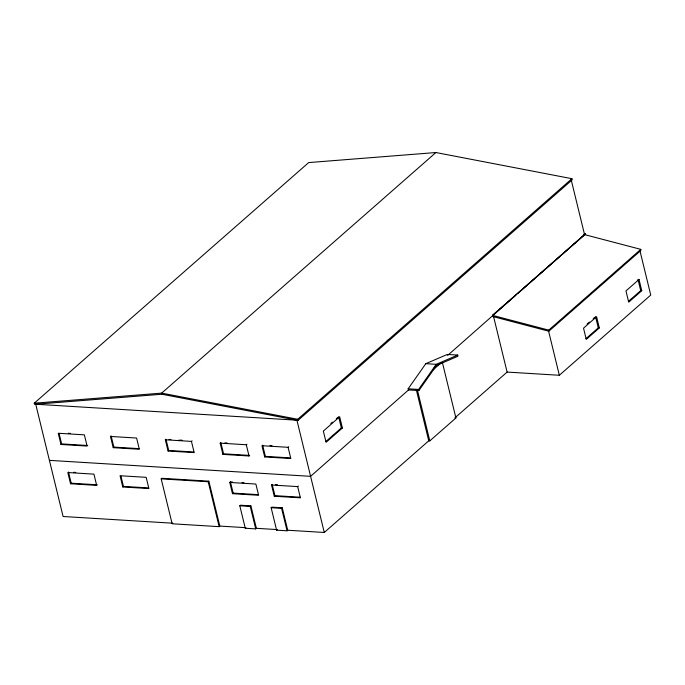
<?xml version="1.0" encoding="UTF-8"?>
<svg xmlns="http://www.w3.org/2000/svg" width="685" height="685" viewBox="0 0 685 685"><rect width="100%" height="100%" fill="white"/><g stroke="black" fill="none" stroke-linecap="round" stroke-linejoin="round"><path stroke-width="1.03" d="M408.149 388.806L425.796 363.675L447.322 354.436L457.768 355.07L457.828 356.286L436.516 365.439L418.869 390.561L408.423 389.928L408.149 388.806L418.595 389.44L436.242 364.317L457.768 355.07M408.988 389.525L310.596 476.332L49.414 460.363M447.579 355.472L510.976 299.533M512.577 298.121L515.779 295.303M518.177 293.18L584.553 234.612L640.817 249.357L640.877 250.445L548.813 331.215L492.763 316.513L492.489 315.391L584.553 234.612L571.144 179.607M34.25 403.2L308.678 162.585L435.9 152.532L571.941 178.691L572.215 179.812L297.984 420.402L161.943 394.243L34.524 404.321L34.25 403.2L161.669 393.121L297.71 419.28L571.941 178.691M60.974 444.479L87.098 446.072L84.358 434.847L58.242 433.254L60.974 444.479L61.633 443.906L87.748 445.498M110.473 436.448L111.133 435.874L113.864 447.099L113.213 447.673L110.473 436.448L136.598 438.04L139.329 449.266L113.213 447.673M435.9 152.532L161.669 393.121L161.943 394.243M70.555 483.773L96.671 485.374L93.939 474.14L67.815 472.547L70.555 483.773L71.206 483.199L97.33 484.8M165.325 439.796L165.975 439.231L168.715 450.456L168.065 451.03L165.325 439.796L191.449 441.397L192.1 440.823M122.795 486.966L148.91 488.568L146.17 477.334L120.055 475.741L122.795 486.966L123.446 486.393L148.517 487.925M178.383 440.601L179.042 440.027M161.189 478.866L161.848 478.293L208.856 481.17L219.808 526.08L219.157 526.654L172.14 523.777L161.189 478.866L208.206 481.743L208.856 481.17M220.176 443.152L220.827 442.578L223.567 453.812L222.916 454.378L220.176 443.152L246.292 444.753L246.951 444.18M222.916 454.378L249.032 455.979L249.683 455.405L223.567 453.812M386.982 341.173L388.592 339.76M229.758 482.446L255.873 484.047L258.613 495.272L232.489 493.679L229.758 482.446L230.408 481.88L232.498 482M288.736 446.731L288.085 447.305L261.97 445.712L264.701 456.938L265.352 456.364L290.431 457.897M232.489 493.679L233.148 493.106L258.219 494.638M330.846 423.518L332.405 422.148M336.292 418.74L337.842 417.379M239.801 505.795L240.452 505.222L250.898 505.864L256.37 528.315L255.719 528.888L245.273 528.246L239.801 505.795L250.248 506.438L250.898 505.864M271.543 485.006L272.202 484.432L274.933 495.657L274.283 496.231L271.543 485.006L297.667 486.598L298.317 486.033M325.812 441.56L341.361 427.919L342.406 427.988L339.666 416.763L323.346 431.079L326.077 442.304L342.406 427.988M245.273 528.246L245.924 527.681L219.808 526.08M271.14 507.713L271.791 507.14L282.246 507.782L287.717 530.233L287.066 530.806L276.612 530.164L271.14 507.713L281.586 508.347L282.246 507.782M583.791 234.39L585.487 233.885L585.666 234.612M584.185 235.024L585.487 233.885M492.489 315.391L584.767 234.647M434.059 368.016L438.811 363.846M492.763 316.513L493.414 315.939L507.106 372.075L454.866 417.901L455.91 417.961L442.484 362.87M432.732 370.157L441.44 362.519M276.612 530.164L277.271 529.591L256.37 528.315M548.813 331.215L548.753 330.127L640.817 249.357M287.717 530.233L324.279 532.468L428.75 440.815L429.795 440.875L455.91 417.961M587.088 324.048L589.391 322.027M593.227 318.662L594.768 317.309M639.019 279.463L625.962 290.919L628.702 302.154L641.759 290.697L639.019 279.463L637.975 279.403L640.715 290.628L628.419 301.409M585.983 338.647L598.27 327.867L599.315 327.927L596.584 316.701L583.526 328.158L586.257 339.383L599.315 327.927M507.106 372.075L559.337 375.269L650.75 295.072L640.055 251.181M640.715 290.628L641.759 290.697M425.796 363.675L436.242 364.317M68.294 433.254L70.384 433.382M168.989 439.41L171.002 439.53M180.044 440.087L182.056 440.207M225.005 442.835L227.095 442.964M269.933 445.584L272.022 445.712M113.864 447.099L138.944 448.632M168.715 450.456L193.786 451.989M168.065 451.03L194.18 452.622L191.449 441.397M264.701 456.938L290.825 458.53L288.085 447.305M73.697 472.29L75.787 472.419M241.899 482.582L243.988 482.711M275.336 484.62L277.425 484.749M274.933 495.657L300.004 497.19M274.283 496.231L300.398 497.832L297.667 486.598M172.791 523.203L63.097 516.499L35.723 404.227L296.913 420.196L324.279 532.468M492.703 315.425L548.753 330.127M595.539 316.641L598.27 327.867M548.394 330.358L559.337 375.269M418.595 389.44L418.869 390.561M417.379 389.936L429.795 440.875M416.334 389.876L428.75 440.815M338.621 416.694L341.361 427.919M297.71 419.28L297.984 420.402M281.586 508.347L287.066 530.806M262.62 445.139L265.352 456.364M246.292 444.753L249.032 455.979M250.248 506.438L255.719 528.888M230.408 481.88L233.148 493.106M208.206 481.743L219.157 526.654M120.954 476.186L123.446 486.393M59.141 433.699L61.633 443.906M68.474 471.974L71.206 483.199"/></g></svg>
